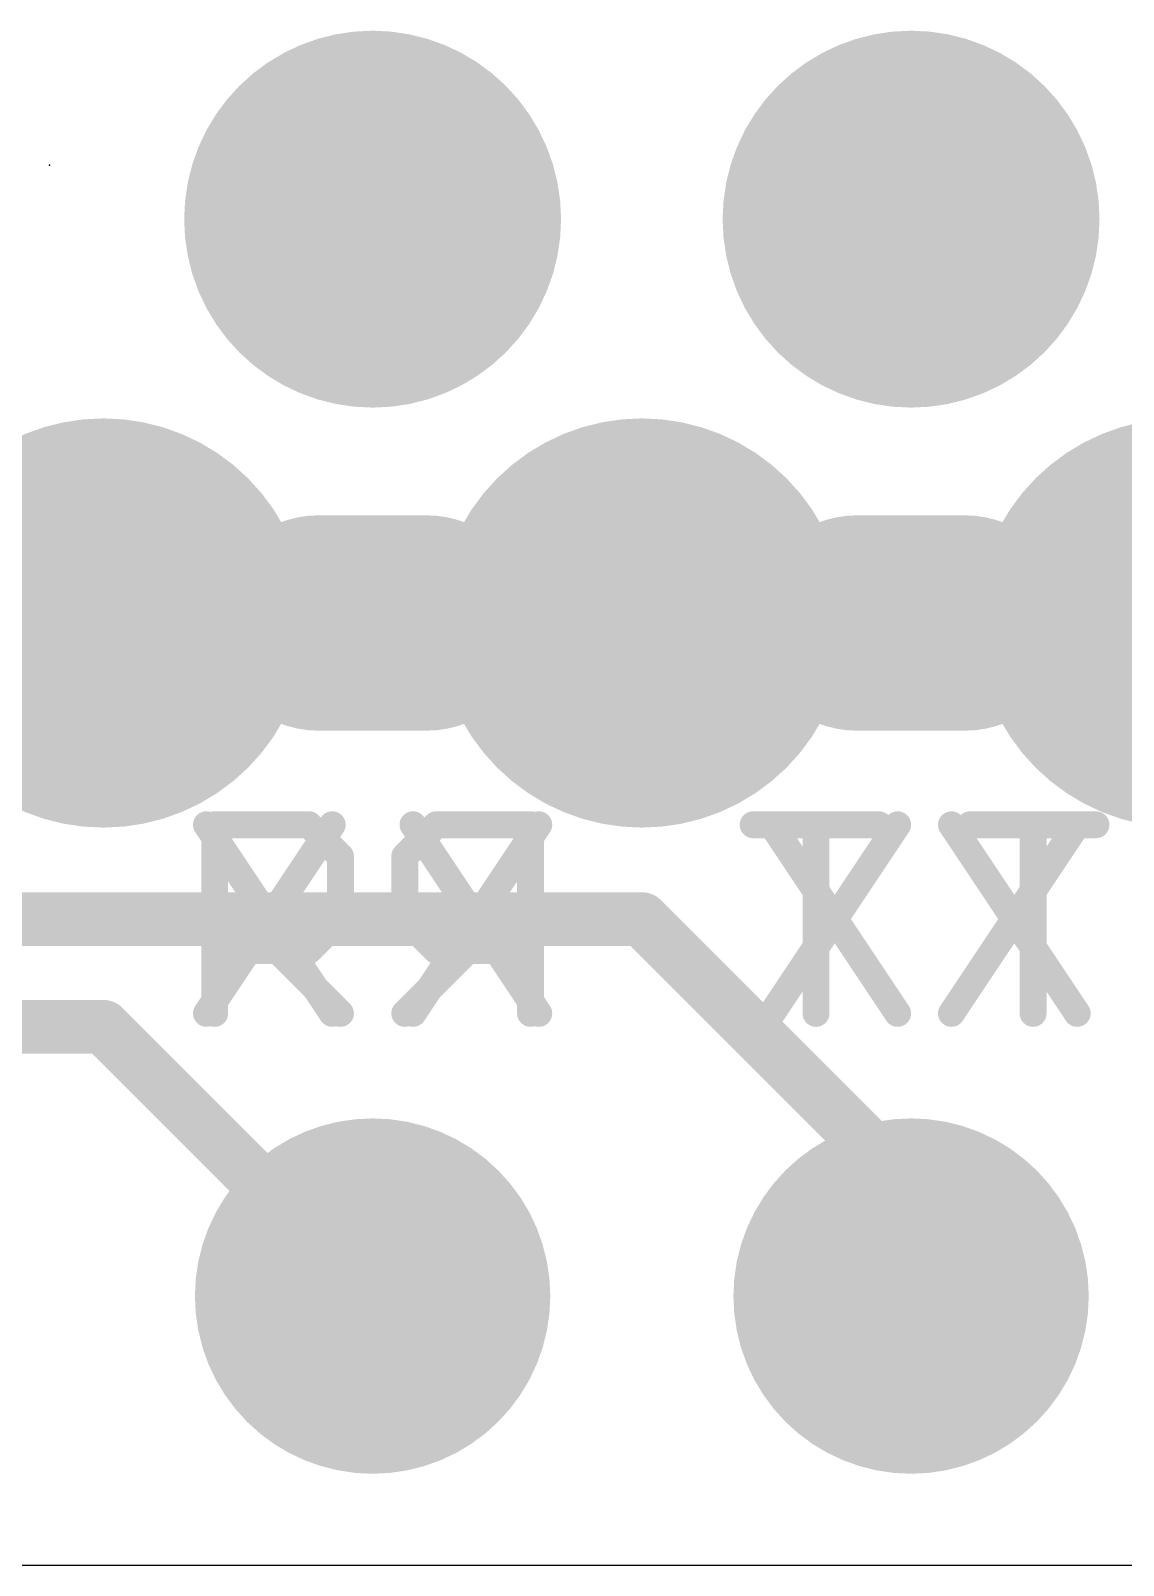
# Model space of a CAD drawing. Extents: x -0.1 to 50.8, y -0.1 to 23.
# Drawn here: x 37.76 to 42.91, y 0 to 7.24 of the extents above; entities that cross this region are included whole.
import ezdxf

# ---------------------------------------------------------------- set-up
doc = ezdxf.new("R2010")
doc.units = 0
for name, color, linetype in [('1', 12, 'CONTINUOUS'), ('16', 132, 'CONTINUOUS'), ('17', 110, 'CONTINUOUS'), ('18', 110, 'CONTINUOUS'), ('20', 53, 'CONTINUOUS'), ('21', 40, 'CONTINUOUS'), ('22', 6, 'CONTINUOUS'), ('24', 6, 'CONTINUOUS')]:
    doc.layers.add(name, color=color, linetype=linetype)

# ---------------------------------------------------------------- blocks, each defined once
blk = doc.blocks.new('ROUNDP')
at = {"const_width": 0.5}
blk.add_lwpolyline([(0, -0.25, 1), (0, 0.25, 1), (0, -0.25)], format="xyb", dxfattribs=at)
blk = doc.blocks.new('ROUNDV')
at = {"const_width": 0.5}
blk.add_lwpolyline([(0, -0.25, 1), (0, 0.25, 1), (0, -0.25)], format="xyb", dxfattribs=at)

msp = doc.modelspace()

# ---------------------------------------------------------------- linework, layer by layer
at = {"layer": '1', "const_width": 0.4064}
for points in [[(38.1, 4.445), (40.64, 4.445)], [(40.64, 4.445), (43.18, 4.445)]]:
    msp.add_lwpolyline(points, dxfattribs=at)
at = {"layer": '1', "const_width": 0.2032}
for points in [[(38.1, 4.5466, 1), (38.1, 4.3434)], [(40.64, 4.5466, 1), (40.64, 4.3434)], [(40.64, 4.3434, 1), (40.64, 4.5466)]]:
    msp.add_lwpolyline(points, format="xyb", dxfattribs=at)
at = {"layer": '16'}
for points, const_width in [([(36.703, 4.445), (38.1, 4.445)], 0.4064), ([(36.957, 3.048), (40.64, 3.048)], 0.254), ([(40.64, 3.048), (41.91, 1.778)], 0.254), ([(36.703, 2.54), (38.1, 2.54)], 0.254), ([(38.1, 2.54), (39.37, 1.27)], 0.254), ([(41.91, 1.778), (41.91, 1.27)], 0.254)]:
    msp.add_lwpolyline(points, dxfattribs=dict(at, const_width=const_width))
for points, const_width in [([(38.1, 4.3434, 1), (38.1, 4.5466)], 0.2032), ([(40.6849, 3.0929, 1), (40.5951, 3.0031)], 0.127), ([(40.64, 2.9845, 1), (40.64, 3.1115)], 0.127), ([(38.1449, 2.5849, 1), (38.0551, 2.4951)], 0.127), ([(38.1, 2.4765, 1), (38.1, 2.6035)], 0.127), ([(41.9735, 1.778, 1), (41.8465, 1.778)], 0.127), ([(41.8651, 1.7331, 1), (41.9549, 1.8229)], 0.127), ([(39.3251, 1.2251, 1), (39.4149, 1.3149)], 0.127), ([(41.8465, 1.27, 1), (41.9735, 1.27)], 0.127)]:
    msp.add_lwpolyline(points, format="xyb", dxfattribs=dict(at, const_width=const_width))
at = {"layer": '20'}
msp.add_line((2.54, 0), (48.26, 0), dxfattribs=at)
at = {"layer": '21'}
for points, const_width in [([(39.116, 4.445), (39.624, 4.445)], 1.016), ([(41.656, 4.445), (42.164, 4.445)], 1.016), ([(38.625, 2.6035), (38.625, 3.4933)], 0.127), ([(38.625, 3.4933), (39.0699, 3.4933)], 0.127), ([(39.0699, 3.4933), (39.2182, 3.345)], 0.127), ([(39.5605, 3.4933), (40.1537, 2.6035)], 0.127), ([(40.1537, 3.4933), (39.5605, 2.6035)], 0.127), ([(41.165, 3.4933), (41.7582, 3.4933)], 0.127), ([(41.4616, 2.6035), (41.4616, 3.4933)], 0.127), ([(42.1005, 3.4933), (42.6937, 2.6035)], 0.127), ([(42.6937, 3.4933), (42.1005, 2.6035)], 0.127), ([(39.2182, 3.345), (39.2182, 3.0484)], 0.127), ([(39.2182, 3.0484), (39.0699, 2.9001)], 0.127), ([(39.0699, 2.9001), (38.625, 2.9001)], 0.127), ([(38.9216, 2.9001), (39.2182, 2.6035)], 0.127)]:
    msp.add_lwpolyline(points, dxfattribs=dict(at, const_width=const_width))
for points, const_width in [([(39.116, 4.699, 1), (39.116, 4.191)], 0.508), ([(39.624, 4.191, 1), (39.624, 4.699)], 0.508), ([(41.656, 4.699, 1), (41.656, 4.191)], 0.508), ([(42.164, 4.191, 1), (42.164, 4.699)], 0.508), ([(38.6567, 3.4933, 1), (38.5932, 3.4933)], 0.0635), ([(38.625, 3.525, 1), (38.625, 3.4615)], 0.0635), ([(39.0923, 3.5157, 1), (39.0474, 3.4708)], 0.0635), ([(39.0699, 3.4615, 1), (39.0699, 3.525)], 0.0635), ([(39.5869, 3.5109, 1), (39.5341, 3.4756)], 0.0635), ([(40.1801, 3.4756, 1), (40.1273, 3.5109)], 0.0635), ([(41.165, 3.525, 1), (41.165, 3.4615)], 0.0635), ([(41.4933, 3.4933, 1), (41.4298, 3.4933)], 0.0635), ([(41.7582, 3.4615, 1), (41.7582, 3.525)], 0.0635), ([(42.1269, 3.5109, 1), (42.0741, 3.4756)], 0.0635), ([(42.7201, 3.4756, 1), (42.6673, 3.5109)], 0.0635), ([(39.2499, 3.345, 1), (39.1864, 3.345)], 0.0635), ([(39.1957, 3.3225, 1), (39.2406, 3.3674)], 0.0635), ([(39.1864, 3.0484, 1), (39.2499, 3.0484)], 0.0635), ([(39.2406, 3.0259, 1), (39.1957, 3.0708)], 0.0635), ([(38.625, 2.9318, 1), (38.625, 2.8683)], 0.0635), ([(38.944, 2.9225, 1), (38.8991, 2.8776)], 0.0635), ([(39.0474, 2.9225, 1), (39.0923, 2.8776)], 0.0635), ([(39.0699, 2.8683, 1), (39.0699, 2.9318)], 0.0635), ([(38.5932, 2.6035, 1), (38.6567, 2.6035)], 0.0635), ([(39.1957, 2.581, 1), (39.2406, 2.626)], 0.0635), ([(39.5341, 2.6211, 1), (39.5869, 2.5859)], 0.0635), ([(40.1273, 2.5859, 1), (40.1801, 2.6211)], 0.0635), ([(41.4298, 2.6035, 1), (41.4933, 2.6035)], 0.0635), ([(42.0741, 2.6211, 1), (42.1269, 2.5859)], 0.0635), ([(42.6673, 2.5859, 1), (42.7201, 2.6211)], 0.0635)]:
    msp.add_lwpolyline(points, format="xyb", dxfattribs=dict(at, const_width=const_width))
at = {"layer": '22', "const_width": 0.127}
for points in [[(39.1795, 3.4933), (38.5863, 2.6035)], [(38.5863, 3.4933), (39.1795, 2.6035)], [(39.6701, 3.4933), (39.5218, 3.345)], [(40.115, 3.4933), (39.6701, 3.4933)], [(40.115, 2.6035), (40.115, 3.4933)], [(41.8465, 3.4933), (41.2533, 2.6035)], [(41.2533, 3.4933), (41.8465, 2.6035)], [(42.782, 3.4933), (42.1888, 3.4933)], [(42.4854, 2.6035), (42.4854, 3.4933)], [(39.5218, 3.345), (39.5218, 3.0484)], [(39.5218, 3.0484), (39.6701, 2.9001)], [(39.8184, 2.9001), (39.5218, 2.6035)], [(39.6701, 2.9001), (40.115, 2.9001)]]:
    msp.add_lwpolyline(points, dxfattribs=at)
at = {"layer": '22', "const_width": 0.0635}
for points in [[(38.6127, 3.5109, 1), (38.5599, 3.4756)], [(39.2059, 3.4756, 1), (39.1531, 3.5109)], [(39.6701, 3.525, 1), (39.6701, 3.4615)], [(39.6926, 3.4708, 1), (39.6477, 3.5157)], [(40.1468, 3.4933, 1), (40.0833, 3.4933)], [(40.115, 3.4615, 1), (40.115, 3.525)], [(41.2797, 3.5109, 1), (41.2269, 3.4756)], [(41.8729, 3.4756, 1), (41.8201, 3.5109)], [(42.1888, 3.525, 1), (42.1888, 3.4615)], [(42.5172, 3.4933, 1), (42.4537, 3.4933)], [(42.782, 3.4615, 1), (42.782, 3.525)], [(39.5536, 3.345, 1), (39.4901, 3.345)], [(39.4994, 3.3674, 1), (39.5443, 3.3225)], [(39.4901, 3.0484, 1), (39.5536, 3.0484)], [(39.5443, 3.0708, 1), (39.4994, 3.0259)], [(39.6701, 2.9318, 1), (39.6701, 2.8683)], [(39.6477, 2.8776, 1), (39.6926, 2.9225)], [(39.8409, 2.8776, 1), (39.796, 2.9225)], [(40.115, 2.8683, 1), (40.115, 2.9318)], [(38.5599, 2.6211, 1), (38.6127, 2.5859)], [(39.1531, 2.5859, 1), (39.2059, 2.6211)], [(39.4994, 2.626, 1), (39.5443, 2.581)], [(40.0833, 2.6035, 1), (40.1468, 2.6035)], [(41.2269, 2.6211, 1), (41.2797, 2.5859)], [(41.8201, 2.5859, 1), (41.8729, 2.6211)], [(42.4537, 2.6035, 1), (42.5172, 2.6035)]]:
    msp.add_lwpolyline(points, format="xyb", dxfattribs=at)
at = {"layer": '24'}
msp.add_point((37.846, 6.604), dxfattribs=at)

# ---------------------------------------------------------------- block references
at = {"layer": '17', "xscale": 1.6764, "yscale": 1.6764, "rotation": 270}
for p in [(39.37, 1.27), (39.37, 1.27), (41.91, 1.27), (41.91, 1.27)]:
    msp.add_blockref('ROUNDP', p, dxfattribs=at)
at = {"layer": '18'}
for p, xscale, yscale in [((39.37, 6.35), 1.778, 1.778), ((39.37, 6.35), 1.778, 1.778), ((41.91, 6.35), 1.778, 1.778), ((41.91, 6.35), 1.778, 1.778), ((38.1, 4.445), 1.9304, 1.9304), ((38.1, 4.445), 1.9304, 1.9304), ((40.64, 4.445), 1.9304, 1.9304), ((40.64, 4.445), 1.9304, 1.9304), ((43.18, 4.445), 1.9304, 1.9304), ((43.18, 4.445), 1.9304, 1.9304)]:
    msp.add_blockref('ROUNDV', p, dxfattribs=dict(at, xscale=xscale, yscale=yscale))

doc.saveas('drawing.dxf')
